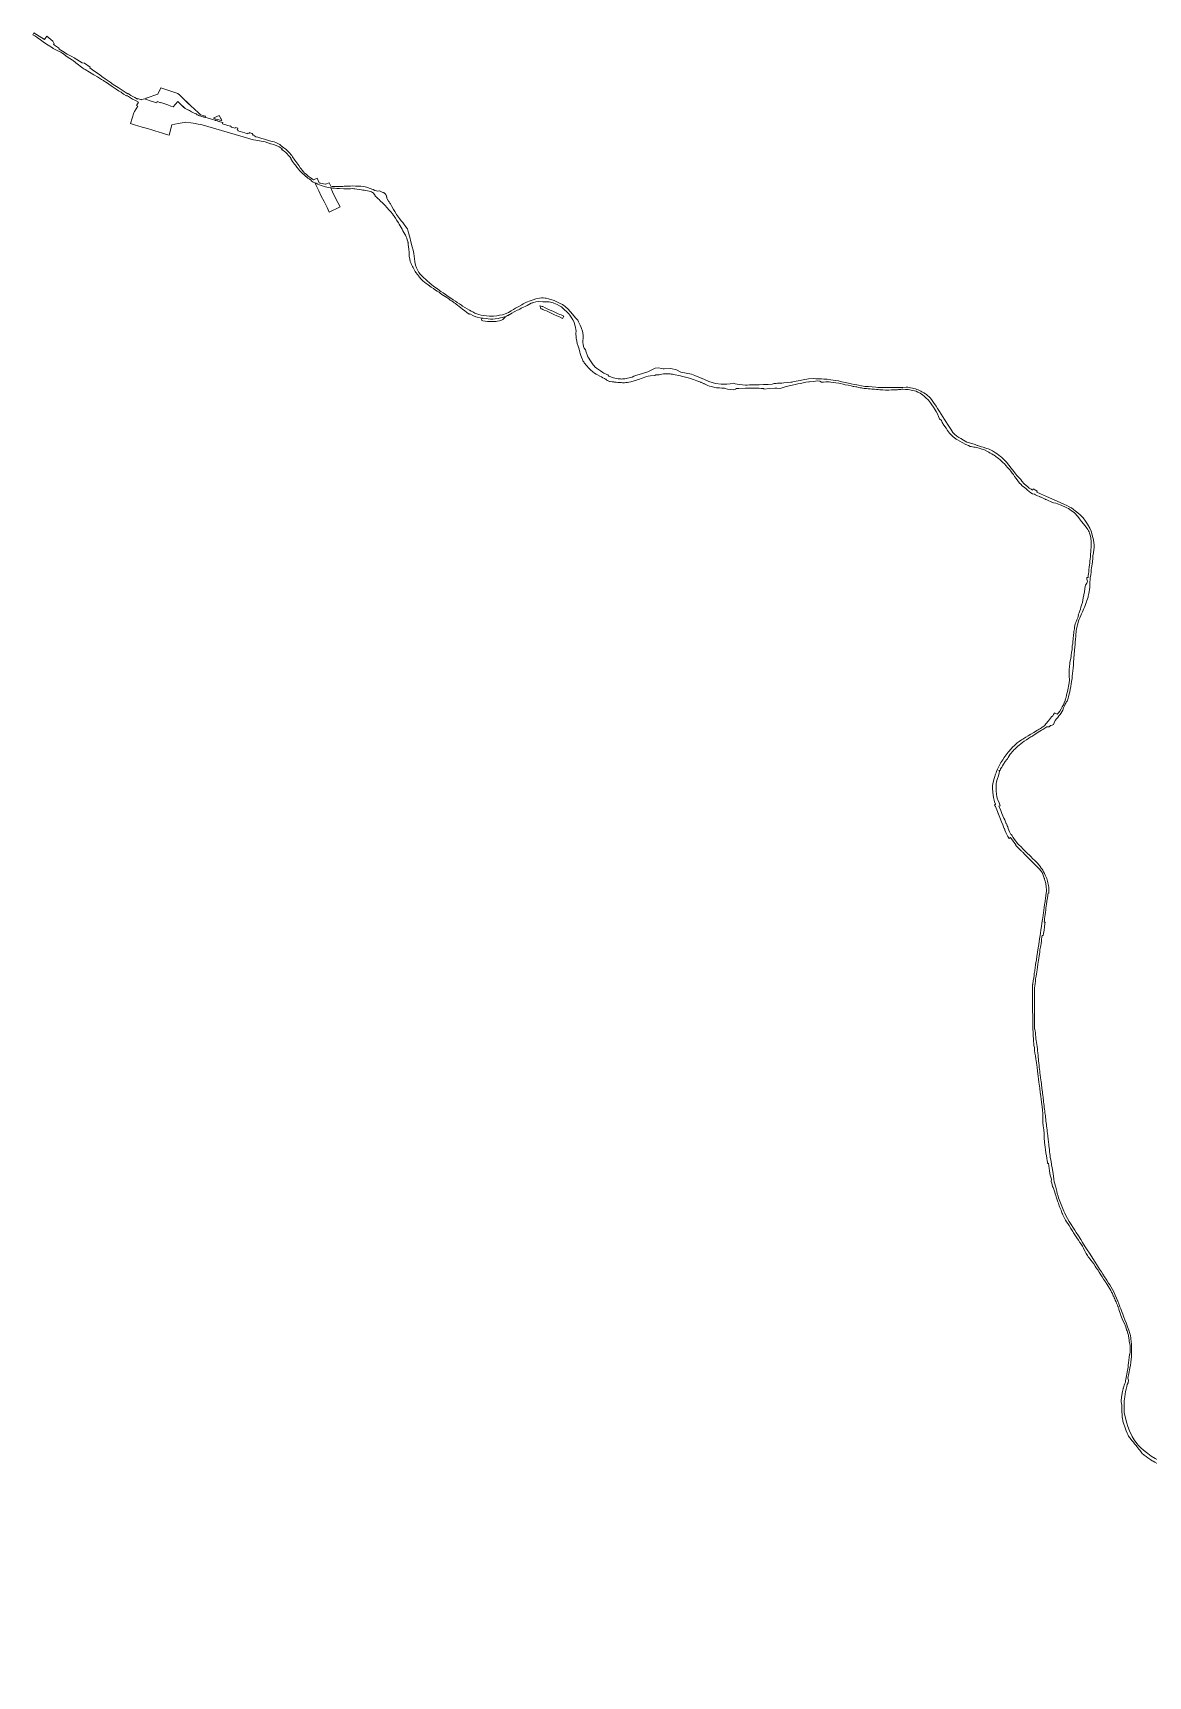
# Model space of a CAD drawing. Header units: metres. Extents: x 286435 to 328059, y 7397065 to 7466167.
# Drawn here: x 286435 to 297234, y 7450252 to 7466167 of the extents above; entities that cross this region are included whole.
import ezdxf

# ---------------------------------------------------------------- set-up
doc = ezdxf.new("R2010")
doc.units = ezdxf.units.M
doc.header["$LTSCALE"] = 10
doc.layers.add('U-HZ-FAIXA_DOMÍNIO', color=90, linetype='FENCELINE2', lineweight=20)
doc.linetypes.add('FENCELINE2', pattern='A,0.25,-0.1,[132,ltypeshp.shx,S=0.1,R=0,X=-0.1,Y=0],-0.1,1', length=1.45)

msp = doc.modelspace()

# ---------------------------------------------------------------- linework, layer by layer
at = {"layer": 'U-HZ-FAIXA_DOMÍNIO', "flags": 128}
for points in [[(292907, 7462822), (292884, 7462833), (292845, 7462849), (292812, 7462862), (292710, 7462882), (292667, 7462903), (292613, 7462916), (292548, 7462914), (292543, 7462915), (292537, 7462915), (292526, 7462917), (292489, 7462924), (292461, 7462920), (292442, 7462909), (292389, 7462885), (292339, 7462869), (292284, 7462851), (292255, 7462842), (292237, 7462834), (292193, 7462823), (292184, 7462821), (292166, 7462818), (292159, 7462817), (292146, 7462816), (292136, 7462815), (292126, 7462816), (292115, 7462816), (292101, 7462818), (292089, 7462820), (292071, 7462824), (292046, 7462831), (292030, 7462835), (292011, 7462843), (292004, 7462854), (291994, 7462858), (291975, 7462867), (291965, 7462872), (291955, 7462878), (291930, 7462893), (291912, 7462906), (291893, 7462920), (291881, 7462931), (291866, 7462946), (291862, 7462951), (291847, 7462971), (291840, 7462981), (291827, 7463002), (291817, 7463018), (291809, 7463030), (291802, 7463050), (291794, 7463075), (291786, 7463097), (291773, 7463113), (291767, 7463131), (291766, 7463137), (291764, 7463145), (291763, 7463152), (291761, 7463164), (291761, 7463174), (291762, 7463187), (291765, 7463207), (291764, 7463229), (291761, 7463266), (291755, 7463287), (291752, 7463296), (291745, 7463314), (291733, 7463337), (291720, 7463369), (291712, 7463385), (291690, 7463408), (291675, 7463425), (291640, 7463464), (291615, 7463494), (291596, 7463512), (291587, 7463520), (291576, 7463528), (291564, 7463535), (291542, 7463547), (291509, 7463563), (291482, 7463574), (291427, 7463592), (291405, 7463597), (291395, 7463599), (291375, 7463601), (291361, 7463600), (291342, 7463599), (291306, 7463591), (291281, 7463583), (291250, 7463571), (291216, 7463558), (291184, 7463542), (291169, 7463533), (291140, 7463517), (291110, 7463500), (291090, 7463487), (291068, 7463474), (291041, 7463460), (291018, 7463450), (290983, 7463438), (290953, 7463432), (290929, 7463426), (290896, 7463423), (290857, 7463424), (290827, 7463426), (290801, 7463429), (290775, 7463434), (290754, 7463440), (290735, 7463447), (290716, 7463454), (290696, 7463464), (290678, 7463473), (290664, 7463481), (290639, 7463496), (290618, 7463509), (290596, 7463522), (290586, 7463529), (290565, 7463542), (290542, 7463557), (290526, 7463568), (290505, 7463582), (290482, 7463599), (290457, 7463615), (290432, 7463633), (290409, 7463648), (290386, 7463664), (290357, 7463684), (290315, 7463713), (290297, 7463727), (290278, 7463743), (290250, 7463769), (290208, 7463807), (290185, 7463830), (290173, 7463847), (290162, 7463865), (290155, 7463878), (290149, 7463891), (290145, 7463901), (290143, 7463909), (290136, 7463932), (290133, 7463953), (290129, 7463979), (290123, 7464030), (290120, 7464046), (290116, 7464063), (290108, 7464095), (290095, 7464145), (290085, 7464188), (290073, 7464231), (290063, 7464271), (290048, 7464288), (290039, 7464297), (290029, 7464311), (290016, 7464330), (290002, 7464347), (289986, 7464370), (289967, 7464395), (289957, 7464409), (289952, 7464416), (289939, 7464438), (289927, 7464458), (289911, 7464486), (289897, 7464510), (289892, 7464518), (289885, 7464530), (289880, 7464538), (289867, 7464561), (289864, 7464567), (289863, 7464570), (289862, 7464575), (289860, 7464580), (289859, 7464586), (289858, 7464590), (289856, 7464594), (289853, 7464600), (289850, 7464605), (289847, 7464609), (289843, 7464612), (289839, 7464615), (289836, 7464617), (289831, 7464619), (289829, 7464620), (289824, 7464622), (289810, 7464627), (289790, 7464636), (289772, 7464633), (289762, 7464636), (289747, 7464642), (289730, 7464649), (289718, 7464653), (289703, 7464659), (289693, 7464663), (289686, 7464665), (289674, 7464671), (289667, 7464673), (289653, 7464677), (289633, 7464680), (289612, 7464683), (289589, 7464684), (289558, 7464684), (289528, 7464685), (289510, 7464684), (289489, 7464682), (289470, 7464683), (289450, 7464682), (289435, 7464681), (289415, 7464681), (289398, 7464680), (289378, 7464679), (289372, 7464678), (289352, 7464679), (289333, 7464680), (289320, 7464682), (289304, 7464715), (289269, 7464702), (289266, 7464701), (289219, 7464712), (289215, 7464713), (289208, 7464715), (289189, 7464759), (289152, 7464744), (289142, 7464750), (289119, 7464767), (289109, 7464774), (289102, 7464780), (289088, 7464792), (289080, 7464798), (289065, 7464809), (289057, 7464820), (289043, 7464837), (289033, 7464851), (289025, 7464860), (289010, 7464883), (288990, 7464910), (288972, 7464936), (288949, 7464968), (288942, 7464979), (288934, 7464989), (288923, 7465003), (288915, 7465011), (288901, 7465025), (288895, 7465030), (288884, 7465041), (288874, 7465048), (288865, 7465055), (288841, 7465074), (288825, 7465085), (288813, 7465093), (288800, 7465100), (288787, 7465106), (288773, 7465111), (288740, 7465119), (288726, 7465121), (288712, 7465126), (288690, 7465133), (288677, 7465137), (288651, 7465145), (288623, 7465153), (288613, 7465156), (288593, 7465162), (288585, 7465166), (288581, 7465171), (288579, 7465170), (288577, 7465174), (288575, 7465172), (288571, 7465180), (288567, 7465178), (288560, 7465192), (288529, 7465201), (288528, 7465194), (288516, 7465197), (288514, 7465191), (288504, 7465194), (288486, 7465199), (288444, 7465212), (288420, 7465219), (288422, 7465226), (288414, 7465228), (288419, 7465245), (288396, 7465252), (288393, 7465243), (288356, 7465255), (288354, 7465256), (288356, 7465262), (288344, 7465266), (288344, 7465265), (288272, 7465286), (288276, 7465298), (288250, 7465306), (288250, 7465305), (288248, 7465306), (288248, 7465306), (288243, 7465308), (288242, 7465306), (288242, 7465306), (288241, 7465305), (288233, 7465308), (288233, 7465310), (288219, 7465315), (288220, 7465318), (288206, 7465322), (288205, 7465319), (288201, 7465320), (288202, 7465322), (288197, 7465324), (288196, 7465322), (288176, 7465328), (288154, 7465334), (288122, 7465343), (288102, 7465349), (288090, 7465353), (288070, 7465358), (288053, 7465364), (288053, 7465364), (288050, 7465365), (288050, 7465365), (288040, 7465367), (288040, 7465371), (288027, 7465375), (288015, 7465382), (287998, 7465391), (287972, 7465404), (287951, 7465415), (287910, 7465435), (287895, 7465450), (287868, 7465474), (287838, 7465502), (287793, 7465452), (287772, 7465459), (287743, 7465469), (287741, 7465470), (287741, 7465471), (287675, 7465492), (287675, 7465490), (287639, 7465503), (287634, 7465490), (287581, 7465506), (287525, 7465524), (287526, 7465526), (287515, 7465530), (287491, 7465522), (287488, 7465521), (287487, 7465519), (287449, 7465532), (287447, 7465526), (287421, 7465540), (287385, 7465561), (287367, 7465573), (287357, 7465579), (287355, 7465577), (287337, 7465587), (287319, 7465599), (287260, 7465638), (287213, 7465668), (287184, 7465690), (287144, 7465716), (287135, 7465722), (287113, 7465737), (287107, 7465743), (287079, 7465765), (287027, 7465801), (286986, 7465830), (286990, 7465835), (286936, 7465873), (286914, 7465878), (286914, 7465878), (286836, 7465924), (286813, 7465938), (286768, 7465962), (286766, 7465961), (286722, 7465989), (286690, 7466009), (286691, 7466016), (286683, 7466023), (286636, 7466055), (286634, 7466055), (286640, 7466062), (286627, 7466086), (286569, 7466135), (286547, 7466103), (286446, 7466167), (286435, 7466147), (286455, 7466137, -0.025045), (286474, 7466125, -0.002014), (286497, 7466108), (286547, 7466071), (286583, 7466048), (286625, 7466022), (286633, 7466017, 0.038235), (286683, 7465991, -0.047912), (286726, 7465967), (286732, 7465963), (286759, 7465942), (286794, 7465919), (286818, 7465903), (286829, 7465895, -0.013002), (286852, 7465878), (286920, 7465826), (286928, 7465820), (286934, 7465816), (286940, 7465812), (286982, 7465787), (286982, 7465787), (287026, 7465761), (287060, 7465741), (287101, 7465716), (287118, 7465705, -0.003689), (287148, 7465686), (287193, 7465655), (287242, 7465621), (287242, 7465621), (287265, 7465607), (287289, 7465592), (287314, 7465575), (287343, 7465557), (287345, 7465560), (287345, 7465560), (287347, 7465559), (287362, 7465550), (287401, 7465525), (287428, 7465512), (287457, 7465496), (287439, 7465465), (287450, 7465459), (287419, 7465406), (287413, 7465393), (287382, 7465289), (287428, 7465275), (287451, 7465267), (287492, 7465255), (287545, 7465240), (287586, 7465227), (287616, 7465218), (287659, 7465205), (287682, 7465198), (287720, 7465187), (287754, 7465177), (287782, 7465276), (287810, 7465282), (287844, 7465289), (287862, 7465292), (287899, 7465300), (287916, 7465303), (287966, 7465296), (287987, 7465292), (288007, 7465288), (288018, 7465285), (288035, 7465283), (288061, 7465280), (288074, 7465278), (288074, 7465278), (288527, 7465144), (288527, 7465144), (288527, 7465144), (288545, 7465138), (288573, 7465130), (288595, 7465127), (288614, 7465124), (288646, 7465119), (288668, 7465114), (288684, 7465111), (288710, 7465102), (288737, 7465094), (288738, 7465094)], [(292895, 7462786), (292895, 7462786), (292898, 7462784), (292903, 7462783), (292906, 7462781), (292908, 7462780), (292923, 7462774), (292933, 7462770), (292935, 7462769), (292944, 7462766), (292946, 7462765), (292946, 7462765), (292946, 7462765), (292946, 7462765), (292957, 7462759), (292957, 7462759), (292970, 7462753), (292986, 7462747), (293002, 7462742), (293017, 7462738), (293028, 7462736), (293039, 7462733), (293055, 7462731), (293072, 7462729), (293085, 7462728), (293106, 7462726), (293132, 7462726), (293138, 7462723), (293160, 7462715), (293192, 7462712), (293223, 7462711), (293238, 7462717), (293249, 7462722), (293270, 7462724), (293270, 7462724), (293337, 7462725), (293385, 7462726), (293459, 7462726), (293467, 7462725), (293486, 7462722), (293486, 7462722), (293486, 7462722), (293486, 7462722), (293486, 7462722), (293486, 7462722), (293486, 7462722), (293486, 7462722), (293486, 7462722), (293486, 7462722), (293486, 7462722), (293486, 7462722), (293486, 7462722), (293486, 7462722), (293486, 7462722), (293513, 7462723), (293513, 7462718), (293513, 7462718), (293513, 7462718), (293513, 7462718), (293513, 7462718), (293513, 7462718), (293513, 7462718), (293569, 7462723), (293569, 7462723), (293569, 7462723), (293619, 7462727), (293640, 7462725), (293661, 7462724), (293682, 7462726), (293718, 7462740), (293757, 7462748), (293803, 7462759), (293842, 7462767), (293869, 7462773), (293921, 7462784), (293949, 7462789), (293949, 7462789), (293949, 7462789), (293949, 7462789), (293949, 7462789), (293949, 7462789), (293949, 7462789), (293949, 7462789), (293956, 7462789), (293956, 7462789), (293993, 7462790), (293993, 7462790), (294014, 7462795), (294014, 7462795), (294014, 7462795), (294014, 7462795), (294033, 7462796), (294051, 7462795), (294056, 7462793), (294070, 7462785), (294091, 7462783), (294112, 7462787), (294125, 7462787), (294144, 7462786), (294161, 7462785), (294191, 7462781), (294210, 7462778), (294238, 7462774), (294238, 7462774), (294238, 7462774), (294252, 7462772), (294280, 7462765), (294302, 7462760), (294329, 7462754), (294358, 7462748), (294378, 7462743), (294384, 7462742), (294404, 7462740), (294415, 7462738), (294431, 7462733), (294447, 7462729), (294450, 7462728), (294450, 7462728), (294460, 7462728), (294468, 7462726), (294483, 7462724), (294489, 7462723), (294489, 7462723), (294506, 7462722), (294524, 7462721), (294542, 7462719), (294542, 7462719), (294559, 7462718, -5.437734), (294559, 7462718, 0.16682), (294559, 7462718), (294559, 7462718), (294559, 7462718), (294583, 7462716), (294604, 7462714), (294621, 7462712), (294636, 7462711), (294656, 7462710), (294666, 7462709), (294690, 7462708), (294708, 7462707), (294723, 7462708), (294748, 7462710), (294748, 7462710), (294748, 7462710), (294763, 7462710), (294791, 7462710, -0.002455), (294826, 7462713, -0.002209), (294850, 7462715), (294858, 7462715), (294858, 7462715), (294886, 7462714), (294909, 7462712), (294926, 7462710), (294926, 7462710), (294939, 7462706), (294939, 7462706), (294973, 7462702), (294973, 7462702), (294988, 7462697), (295005, 7462689), (295005, 7462689), (295005, 7462689), (295026, 7462679), (295048, 7462663), (295065, 7462649), (295085, 7462631), (295085, 7462631), (295101, 7462618), (295101, 7462618), (295101, 7462618), (295101, 7462618), (295107, 7462610), (295118, 7462597), (295127, 7462583), (295141, 7462564), (295156, 7462541), (295171, 7462518), (295171, 7462518), (295182, 7462501), (295182, 7462501), (295182, 7462501), (295193, 7462478), (295193, 7462478), (295204, 7462453), (295215, 7462429), (295215, 7462429), (295215, 7462429), (295232, 7462414), (295239, 7462395), (295256, 7462369), (295277, 7462340), (295293, 7462316), (295312, 7462291), (295332, 7462268), (295349, 7462252), (295356, 7462247), (295375, 7462233), (295387, 7462226), (295410, 7462213), (295410, 7462213), (295432, 7462200), (295432, 7462200), (295469, 7462181), (295494, 7462170), (295494, 7462170), (295512, 7462162), (295522, 7462161, -0.001232), (295572, 7462151), (295572, 7462151), (295597, 7462145), (295597, 7462145), (295597, 7462145), (295597, 7462145), (295597, 7462145), (295608, 7462142), (295624, 7462137), (295627, 7462137), (295644, 7462131), (295671, 7462116), (295691, 7462105), (295704, 7462098), (295721, 7462089), (295734, 7462082), (295734, 7462082), (295734, 7462082), (295734, 7462082), (295734, 7462082), (295742, 7462077), (295760, 7462066), (295775, 7462053), (295782, 7462048), (295782, 7462048), (295789, 7462042), (295799, 7462034), (295810, 7462024), (295825, 7462010), (295845, 7461990), (295856, 7461977), (295873, 7461958), (295884, 7461946), (295895, 7461934), (295905, 7461921), (295918, 7461904), (295928, 7461892), (295929, 7461890), (295941, 7461872), (295941, 7461872), (295941, 7461872), (295941, 7461872), (295941, 7461872), (295941, 7461872), (295941, 7461872), (295941, 7461872), (295941, 7461872), (295941, 7461872), (295941, 7461872), (295956, 7461850), (295971, 7461828), (295971, 7461828), (295971, 7461828), (295971, 7461828), (295971, 7461828), (295990, 7461807), (296002, 7461795), (296016, 7461781), (296016, 7461781), (296016, 7461781), (296036, 7461765), (296051, 7461753), (296055, 7461748), (296065, 7461737), (296083, 7461724), (296098, 7461713), (296115, 7461703), (296133, 7461699), (296144, 7461694), (296163, 7461685), (296184, 7461676), (296185, 7461675), (296190, 7461673), (296194, 7461671), (296195, 7461671), (296195, 7461671), (296195, 7461671), (296195, 7461671), (296195, 7461671), (296195, 7461671), (296198, 7461669), (296198, 7461669), (296198, 7461669), (296198, 7461669), (296198, 7461669), (296223, 7461657, 0.002712), (296238, 7461651), (296241, 7461649), (296241, 7461649), (296241, 7461649), (296246, 7461647), (296246, 7461647), (296246, 7461647), (296246, 7461647), (296266, 7461638), (296294, 7461627), (296294, 7461627), (296294, 7461627), (296294, 7461627, 0.059242), (296294, 7461627), (296318, 7461616), (296318, 7461616), (296318, 7461616), (296318, 7461616), (296318, 7461616), (296339, 7461611), (296339, 7461611), (296358, 7461606), (296391, 7461592), (296391, 7461592), (296405, 7461586), (296429, 7461576), (296429, 7461576), (296429, 7461576), (296447, 7461568), (296447, 7461568), (296462, 7461561), (296476, 7461552), (296493, 7461539), (296508, 7461529), (296521, 7461520), (296529, 7461513), (296534, 7461506), (296542, 7461495), (296552, 7461483), (296568, 7461462), (296589, 7461436), (296609, 7461411), (296621, 7461396), (296633, 7461381), (296642, 7461369), (296649, 7461359), (296657, 7461346), (296662, 7461334), (296666, 7461323), (296669, 7461313), (296675, 7461292), (296678, 7461278), (296678, 7461278), (296678, 7461278), (296678, 7461276), (296678, 7461276), (296678, 7461276), (296678, 7461276), (296680, 7461266), (296681, 7461252), (296682, 7461241), (296681, 7461226), (296681, 7461208), (296681, 7461186), (296680, 7461160), (296679, 7461148), (296679, 7461141), (296677, 7461120), (296675, 7461096), (296673, 7461070), (296671, 7461053), (296671, 7461053), (296669, 7461031), (296669, 7461031), (296667, 7461015), (296663, 7460993), (296661, 7460966), (296661, 7460966), (296659, 7460948), (296659, 7460948), (296659, 7460948), (296657, 7460929), (296657, 7460929), (296655, 7460911), (296655, 7460911), (296655, 7460911), (296655, 7460911), (296653, 7460894), (296653, 7460894), (296653, 7460894), (296653, 7460894), (296651, 7460894), (296651, 7460894), (296648, 7460893), (296642, 7460892), (296640, 7460875), (296646, 7460857), (296645, 7460843), (296640, 7460839), (296628, 7460817), (296626, 7460807), (296622, 7460783), (296617, 7460754), (296612, 7460726), (296606, 7460695), (296603, 7460674), (296597, 7460651), (296590, 7460625), (296584, 7460604), (296579, 7460587), (296572, 7460570), (296565, 7460552), (296559, 7460536), (296557, 7460529), (296561, 7460527), (296557, 7460514), (296552, 7460503), (296543, 7460483), (296533, 7460457), (296533, 7460457), (296533, 7460457), (296529, 7460443), (296529, 7460443), (296529, 7460443), (296529, 7460443), (296529, 7460443), (296522, 7460410), (296522, 7460410), (296522, 7460410), (296522, 7460410), (296522, 7460410), (296522, 7460410), (296522, 7460410), (296522, 7460410), (296520, 7460397), (296520, 7460397), (296520, 7460397), (296520, 7460397), (296520, 7460397), (296520, 7460397), (296520, 7460397), (296520, 7460397), (296516, 7460371), (296514, 7460352), (296514, 7460352), (296514, 7460352), (296514, 7460352), (296514, 7460352), (296514, 7460352), (296513, 7460336), (296513, 7460336), (296513, 7460336), (296513, 7460336), (296513, 7460336), (296513, 7460336), (296508, 7460299), (296506, 7460270), (296506, 7460270), (296506, 7460270), (296505, 7460250), (296505, 7460250), (296500, 7460231), (296500, 7460231), (296500, 7460231), (296500, 7460231), (296500, 7460211), (296497, 7460191), (296493, 7460171), (296492, 7460160), (296490, 7460146), (296488, 7460127), (296486, 7460112), (296484, 7460096), (296477, 7460074), (296476, 7460059), (296473, 7460026), (296471, 7460002), (296470, 7459974), (296470, 7459936), (296474, 7459900), (296474, 7459900), (296470, 7459874), (296463, 7459839), (296460, 7459822), (296457, 7459805), (296454, 7459790), (296445, 7459755), (296445, 7459755), (296445, 7459755), (296445, 7459755), (296445, 7459755), (296445, 7459755), (296445, 7459755), (296439, 7459731), (296439, 7459731), (296439, 7459731), (296439, 7459731), (296439, 7459731), (296439, 7459731), (296435, 7459718), (296435, 7459718), (296435, 7459718), (296435, 7459718), (296435, 7459718), (296435, 7459718), (296435, 7459718), (296430, 7459701), (296430, 7459701), (296430, 7459701), (296430, 7459701), (296421, 7459679), (296421, 7459679), (296421, 7459679), (296421, 7459679), (296421, 7459679), (296421, 7459679), (296421, 7459679), (296421, 7459679), (296421, 7459679), (296421, 7459679), (296421, 7459679), (296421, 7459679), (296421, 7459679), (296413, 7459659), (296413, 7459659), (296413, 7459659), (296413, 7459659), (296413, 7459659), (296403, 7459640), (296403, 7459640), (296403, 7459640), (296403, 7459640), (296403, 7459640), (296392, 7459620), (296392, 7459620), (296379, 7459599), (296379, 7459599), (296379, 7459599), (296366, 7459581), (296366, 7459581), (296366, 7459581), (296354, 7459568), (296347, 7459572), (296327, 7459581), (296324, 7459574), (296318, 7459565), (296310, 7459554), (296299, 7459543), (296268, 7459505), (296244, 7459474), (296230, 7459456, -0.012727), (296202, 7459438, -0.002718), (296158, 7459412), (296142, 7459401), (296126, 7459392), (296097, 7459374), (296073, 7459359), (296050, 7459346), (296022, 7459328), (296008, 7459319), (295985, 7459303), (295967, 7459290), (295953, 7459279), (295939, 7459267), (295922, 7459249), (295907, 7459233), (295882, 7459203), (295880, 7459201), (295860, 7459175), (295841, 7459150), (295826, 7459126), (295809, 7459101), (295802, 7459087), (295793, 7459070), (295777, 7459037), (295777, 7459037), (295766, 7459013, -0.000232), (295757, 7458987, 0.011831), (295743, 7458946), (295734, 7458911), (295728, 7458879), (295726, 7458861), (295727, 7458848), (295731, 7458815), (295735, 7458783), (295735, 7458783), (295735, 7458783), (295735, 7458783), (295735, 7458783), (295738, 7458763), (295743, 7458736), (295747, 7458721), (295747, 7458721), (295747, 7458721), (295747, 7458721), (295747, 7458721), (295747, 7458721), (295755, 7458696), (295746, 7458689), (295755, 7458674), (295758, 7458667), (295762, 7458657), (295774, 7458625), (295779, 7458612), (295781, 7458609), (295784, 7458601), (295798, 7458567), (295815, 7458526), (295815, 7458526), (295815, 7458526), (295827, 7458496), (295827, 7458496), (295834, 7458478), (295834, 7458478), (295841, 7458462), (295841, 7458462), (295842, 7458459), (295842, 7458458), (295845, 7458450), (295846, 7458448), (295847, 7458446), (295857, 7458422), (295877, 7458385), (295888, 7458365), (295902, 7458374), (295926, 7458340), (295936, 7458327), (295954, 7458304), (295954, 7458297), (295979, 7458272), (295979, 7458272), (295979, 7458272), (296008, 7458243), (296008, 7458243), (296008, 7458243), (296009, 7458241), (296013, 7458238), (296017, 7458234), (296023, 7458228), (296026, 7458225), (296029, 7458222), (296031, 7458220), (296034, 7458217), (296050, 7458201), (296084, 7458166), (296117, 7458134), (296144, 7458106), (296178, 7458071), (296199, 7458049), (296207, 7458035), (296222, 7458001), (296228, 7457982), (296229, 7457980), (296229, 7457980), (296229, 7457980), (296229, 7457980), (296229, 7457980), (296230, 7457976), (296231, 7457973), (296232, 7457969), (296232, 7457969), (296235, 7457961), (296235, 7457961), (296235, 7457961), (296242, 7457929), (296242, 7457929), (296247, 7457895), (296250, 7457867), (296250, 7457852), (296247, 7457835), (296240, 7457786), (296237, 7457762)], [(296944, 7453827), (296947, 7453820), (296949, 7453814), (296949, 7453813), (296949, 7453813), (296952, 7453802), (296958, 7453784), (296963, 7453767), (296966, 7453758), (296970, 7453745), (296977, 7453728), (296982, 7453714), (296989, 7453698), (297001, 7453673), (297017, 7453635), (297026, 7453607), (297030, 7453597), (297034, 7453586), (297039, 7453572), (297043, 7453554), (297044, 7453546), (297047, 7453530), (297050, 7453505), (297051, 7453494), (297054, 7453485), (297058, 7453467), (297059, 7453459), (297060, 7453446), (297061, 7453437), (297061, 7453429), (297061, 7453415), (297060, 7453403), (297059, 7453389), (297056, 7453372), (297055, 7453366), (297051, 7453338), (297048, 7453314), (297044, 7453286), (297044, 7453286), (297044, 7453282), (297042, 7453266), (297041, 7453253), (297041, 7453253), (297040, 7453244), (297034, 7453213), (297022, 7453144), (297022, 7453144), (297016, 7453111), (297015, 7453100), (297009, 7453088), (297002, 7453072), (297001, 7453069), (296994, 7453046), (296992, 7453042), (296991, 7453035), (296988, 7453022), (296986, 7453010), (296979, 7452972), (296977, 7452951), (296973, 7452922), (296974, 7452906), (296976, 7452895), (296976, 7452891), (296976, 7452891), (296978, 7452881), (296979, 7452871), (296979, 7452859), (296980, 7452836), (296981, 7452806), (296982, 7452790), (296982, 7452771), (296982, 7452770), (296983, 7452760), (296985, 7452751), (296986, 7452743, 0.011364), (296995, 7452703, 0.025138), (297007, 7452666), (297014, 7452647), (297022, 7452627), (297031, 7452606), (297036, 7452594), (297045, 7452577), (297058, 7452561), (297081, 7452532), (297093, 7452517), (297103, 7452503), (297115, 7452489), (297117, 7452486), (297124, 7452478), (297134, 7452465), (297145, 7452451), (297154, 7452440), (297169, 7452419), (297174, 7452412), (297197, 7452392), (297214, 7452379), (297232, 7452366), (297242, 7452359), (297261, 7452347), (297274, 7452339), (297283, 7452333), (297300, 7452324), (297323, 7452312), (297340, 7452304), (297361, 7452295), (297379, 7452289), (297404, 7452280), (297424, 7452274), (297444, 7452269), (297463, 7452264), (297490, 7452259), (297507, 7452256), (297532, 7452252), (297559, 7452248), (297597, 7452243), (297626, 7452239), (297643, 7452236), (297656, 7452234), (297689, 7452226), (297704, 7452222), (297720, 7452217, -0.0015), (297744, 7452209), (297750, 7452207), (297765, 7452201), (297779, 7452195), (297796, 7452187), (297796, 7452187), (297809, 7452181), (297824, 7452173), (297845, 7452160), (297858, 7452153), (297858, 7452153), (297858, 7452153), (297869, 7452145), (297869, 7452145), (297869, 7452145), (297881, 7452137), (297881, 7452137), (297881, 7452137), (297881, 7452137), (297900, 7452122), (297946, 7452083), (297946, 7452083), (298015, 7452022), (298044, 7451979), (298061, 7451956), (298086, 7451922), (298114, 7451885), (298108, 7451881), (298111, 7451875), (298109, 7451874), (298111, 7451871), (298113, 7451872), (298120, 7451861), (298127, 7451866), (298138, 7451849), (298124, 7451842), (298140, 7451822), (298150, 7451812), (298159, 7451801), (298168, 7451791), (298173, 7451785), (298176, 7451783), (298177, 7451782), (298178, 7451781), (298180, 7451780), (298182, 7451780), (298183, 7451780, -0.008802), (298188, 7451781), (298190, 7451778), (298192, 7451774), (298191, 7451773), (298190, 7451771), (298188, 7451769), (298186, 7451765), (298185, 7451761), (298184, 7451758), (298184, 7451755), (298184, 7451749), (298184, 7451748), (298186, 7451745), (298188, 7451742), (298197, 7451729), (298205, 7451717), (298217, 7451699), (298226, 7451686), (298229, 7451682), (298235, 7451674, -0.005676), (298247, 7451656), (298255, 7451643), (298267, 7451626), (298275, 7451613), (298278, 7451610), (298284, 7451602), (298290, 7451592), (298296, 7451582), (298301, 7451575), (298306, 7451569), (298311, 7451561), (298318, 7451551), (298322, 7451545), (298328, 7451536), (298335, 7451526), (298340, 7451518), (298344, 7451513), (298352, 7451500), (298357, 7451494), (298362, 7451487), (298367, 7451479), (298373, 7451470), (298380, 7451459), (298386, 7451451), (298395, 7451437), (298402, 7451427), (298409, 7451416), (298418, 7451403), (298423, 7451395), (298427, 7451390), (298429, 7451388), (298432, 7451384), (298442, 7451373), (298458, 7451355), (298470, 7451341), (298478, 7451331), (298487, 7451321), (298490, 7451318), (298498, 7451309), (298506, 7451301), (298509, 7451296), (298518, 7451283), (298522, 7451272), (298525, 7451264), (298530, 7451247), (298535, 7451229), (298551, 7451212), (298564, 7451200, -0.003951), (298578, 7451173, 0.013393), (298594, 7451147), (298599, 7451125), (298603, 7451117), (298612, 7451096), (298621, 7451074), (298631, 7451052), (298638, 7451036), (298641, 7451023), (298645, 7451005), (298649, 7450989), (298654, 7450969), (298657, 7450957), (298662, 7450939), (298664, 7450931), (298667, 7450919), (298661, 7450902), (298670, 7450872), (298676, 7450867), (298683, 7450861), (298694, 7450831), (298702, 7450810), (298707, 7450792), (298710, 7450778, 0.00113), (298713, 7450764), (298715, 7450758), (298716, 7450753), (298719, 7450739), (298724, 7450721), (298728, 7450706, -0.000544), (298738, 7450672), (298742, 7450658), (298755, 7450609), (298766, 7450573), (298775, 7450541), (298784, 7450510), (298794, 7450478), (298802, 7450450), (298807, 7450434), (298811, 7450422), (298815, 7450407), (298841, 7450327), (298839, 7450318), (298836, 7450303), (298841, 7450288), (298843, 7450283), (298858, 7450257), (298861, 7450252)]]:
    msp.add_lwpolyline(points, format="xyb", dxfattribs=at)
for points in [[(288104, 7465349), (288107, 7465361), (288059, 7465375), (288035, 7465397), (288000, 7465429), (287966, 7465461), (287937, 7465489), (287894, 7465529), (287857, 7465564), (287839, 7465581), (287675, 7465634), (287646, 7465574), (287531, 7465535), (287526, 7465526), (287525, 7465524), (287581, 7465506), (287634, 7465490), (287639, 7465503), (287675, 7465490), (287675, 7465492), (287741, 7465471), (287741, 7465470), (287743, 7465469), (287772, 7465459), (287793, 7465452), (287838, 7465502), (287868, 7465474), (287895, 7465450), (287910, 7465435), (287951, 7465415), (287972, 7465404), (287998, 7465391), (288015, 7465382), (288027, 7465375), (288040, 7465371), (288040, 7465367), (288050, 7465365), (288050, 7465365), (288053, 7465364), (288053, 7465364), (288070, 7465358), (288090, 7465353), (288102, 7465349), (288104, 7465349)], [(288104, 7465349), (288107, 7465361), (288059, 7465375), (288035, 7465397), (288000, 7465429), (287966, 7465461), (287937, 7465488), (287894, 7465529), (287857, 7465563), (287839, 7465581), (287675, 7465634), (287646, 7465574), (287531, 7465535), (287526, 7465526), (287525, 7465524), (287580, 7465506), (287634, 7465490), (287638, 7465503), (287674, 7465490), (287675, 7465492), (287741, 7465470), (287741, 7465469), (287743, 7465469), (287772, 7465459), (287793, 7465452), (287838, 7465502), (287868, 7465474), (287895, 7465449), (287910, 7465435), (287950, 7465415), (287971, 7465404), (287997, 7465391), (288015, 7465382), (288027, 7465375), (288040, 7465370), (288039, 7465367), (288050, 7465364), (288050, 7465365), (288053, 7465364), (288053, 7465363), (288070, 7465358), (288090, 7465352), (288102, 7465349), (288104, 7465349)], [(288738, 7465094), (288769, 7465085), (288781, 7465080), (288807, 7465070), (288815, 7465066), (288820, 7465065), (288819, 7465062), (288848, 7465043), (288845, 7465038), (288844, 7465036), (288852, 7465033), (288856, 7465031), (288860, 7465029), (288869, 7465023), (288884, 7465010), (288894, 7464999), (288912, 7464979), (288923, 7464966), (288935, 7464949), (288932, 7464948), (288950, 7464922), (288969, 7464897), (288979, 7464885), (288992, 7464867), (289007, 7464848), (289008, 7464847)], [(289085, 7464772), (289079, 7464777), (289031, 7464820), (289018, 7464834), (289008, 7464847)], [(289085, 7464772), (289099, 7464760), (289109, 7464753), (289132, 7464736), (289129, 7464734), (289150, 7464722), (289166, 7464716), (289178, 7464711), (289195, 7464702), (289228, 7464689), (289268, 7464677), (289293, 7464671), (289319, 7464667), (289326, 7464665), (289338, 7464664)], [(289166, 7464716), (289150, 7464722), (289129, 7464734), (289129, 7464734)], [(289338, 7464664), (289355, 7464662), (289378, 7464661), (289403, 7464660), (289447, 7464657), (289461, 7464657), (289478, 7464657), (289497, 7464657), (289512, 7464658), (289531, 7464660), (289544, 7464658), (289554, 7464656), (289573, 7464653), (289595, 7464649), (289616, 7464647), (289631, 7464645), (289643, 7464644), (289658, 7464641), (289676, 7464638), (289676, 7464638), (289691, 7464635), (289703, 7464631), (289715, 7464627), (289724, 7464622), (289731, 7464619), (289735, 7464614), (289751, 7464593), (289748, 7464587), (289758, 7464578), (289780, 7464560), (289787, 7464553), (289787, 7464553), (289787, 7464553), (289787, 7464553), (289787, 7464553), (289787, 7464553), (289799, 7464541), (289824, 7464518), (289847, 7464494), (289864, 7464477), (289869, 7464470), (289880, 7464457), (289901, 7464434), (289916, 7464416), (289928, 7464400), (289934, 7464392), (289947, 7464372), (289961, 7464349), (289974, 7464327), (289983, 7464313), (289991, 7464299), (290001, 7464282), (290010, 7464266), (290019, 7464251), (290028, 7464235), (290037, 7464219), (290043, 7464208), (290051, 7464191), (290056, 7464179), (290061, 7464164), (290065, 7464148), (290066, 7464141)], [(290078, 7464035), (290078, 7464041), (290075, 7464072), (290073, 7464095), (290070, 7464117), (290068, 7464136), (290067, 7464139), (290066, 7464141)], [(290078, 7464035), (290078, 7464031), (290078, 7464005), (290085, 7463976), (290089, 7463954), (290092, 7463946), (290099, 7463933), (290102, 7463924), (290105, 7463918), (290112, 7463906)], [(291686, 7463328), (291680, 7463349), (291675, 7463365), (291662, 7463389), (291662, 7463389), (291647, 7463413), (291634, 7463433), (291624, 7463445), (291608, 7463462), (291577, 7463491), (291553, 7463513), (291535, 7463523), (291511, 7463536), (291479, 7463551), (291473, 7463553), (291447, 7463560), (291434, 7463563), (291385, 7463563), (291372, 7463563), (291335, 7463567), (291304, 7463563), (291282, 7463557), (291276, 7463554), (291269, 7463552), (291261, 7463548), (291220, 7463528), (291201, 7463518), (291187, 7463511), (291164, 7463500), (291150, 7463492), (291137, 7463486), (291126, 7463481), (291103, 7463468), (291097, 7463465), (291074, 7463452), (291060, 7463444), (291056, 7463442), (291051, 7463439), (291048, 7463438), (291043, 7463435), (291036, 7463431), (291030, 7463429), (291021, 7463425), (291010, 7463420), (290991, 7463413), (290979, 7463411), (290963, 7463407), (290950, 7463405), (290940, 7463402), (290913, 7463398), (290890, 7463396), (290866, 7463396), (290845, 7463397), (290825, 7463400), (290795, 7463404), (290783, 7463405), (290767, 7463408), (290736, 7463415), (290725, 7463418), (290702, 7463426), (290665, 7463447), (290662, 7463442), (290654, 7463446), (290635, 7463461), (290618, 7463474), (290604, 7463485), (290600, 7463489), (290577, 7463507), (290535, 7463539), (290527, 7463546), (290516, 7463554), (290504, 7463563), (290504, 7463563), (290488, 7463571), (290477, 7463578), (290463, 7463592), (290452, 7463598), (290442, 7463605), (290411, 7463624), (290396, 7463635), (290377, 7463649), (290369, 7463655), (290351, 7463667), (290335, 7463677), (290313, 7463693), (290293, 7463706), (290280, 7463715), (290258, 7463729), (290243, 7463741), (290227, 7463754), (290212, 7463766), (290202, 7463776), (290192, 7463786), (290179, 7463802), (290159, 7463826), (290144, 7463847), (290138, 7463855), (290118, 7463894), (290112, 7463906)], [(290600, 7463489), (290600, 7463489)], [(291686, 7463328), (291688, 7463317), (291693, 7463292), (291695, 7463280), (291694, 7463257), (291696, 7463220), (291697, 7463211), (291701, 7463181), (291706, 7463159), (291715, 7463134), (291723, 7463115), (291728, 7463092), (291732, 7463074), (291736, 7463062), (291742, 7463043), (291748, 7463025), (291753, 7463009), (291756, 7463004), (291762, 7462990), (291769, 7462980), (291774, 7462973), (291782, 7462961), (291791, 7462951), (291802, 7462938), (291813, 7462926), (291822, 7462916), (291841, 7462898), (291850, 7462890), (291856, 7462885), (291872, 7462872), (291891, 7462862), (291904, 7462855), (291925, 7462844), (291940, 7462835), (291954, 7462827), (291971, 7462819), (291981, 7462814), (291983, 7462812), (291989, 7462807), (291989, 7462806), (291990, 7462805), (291995, 7462802), (291999, 7462799), (292006, 7462796), (292019, 7462791), (292026, 7462790), (292045, 7462788), (292061, 7462786), (292068, 7462785), (292076, 7462784), (292083, 7462783), (292098, 7462782), (292109, 7462780), (292123, 7462781), (292132, 7462780), (292143, 7462779), (292143, 7462779), (292158, 7462778), (292165, 7462779), (292165, 7462779), (292165, 7462779), (292176, 7462780), (292178, 7462780), (292192, 7462782), (292205, 7462784), (292224, 7462788), (292256, 7462797), (292256, 7462797), (292273, 7462802), (292288, 7462807), (292288, 7462807), (292300, 7462811), (292336, 7462822), (292372, 7462835), (292394, 7462842), (292414, 7462846), (292456, 7462850), (292468, 7462854), (292490, 7462855), (292501, 7462857), (292511, 7462858), (292524, 7462862), (292541, 7462864), (292556, 7462864), (292596, 7462865), (292607, 7462864), (292615, 7462863), (292630, 7462861), (292656, 7462855), (292690, 7462849), (292705, 7462846), (292716, 7462843), (292780, 7462827), (292806, 7462819), (292820, 7462815), (292832, 7462811), (292864, 7462798), (292883, 7462790), (292892, 7462786)], [(298889, 7450260), (298887, 7450267), (298881, 7450288), (298873, 7450315), (298865, 7450342), (298857, 7450373), (298846, 7450407), (298838, 7450437), (298829, 7450471), (298820, 7450501), (298813, 7450528), (298806, 7450553), (298799, 7450577), (298793, 7450600), (298785, 7450625), (298780, 7450645), (298773, 7450670), (298767, 7450691), (298762, 7450709), (298756, 7450728), (298750, 7450749), (298745, 7450768), (298739, 7450791), (298733, 7450810), (298729, 7450826), (298724, 7450842), (298720, 7450858), (298715, 7450874), (298709, 7450895), (298704, 7450912), (298699, 7450931), (298694, 7450950), (298687, 7450972), (298681, 7450992), (298675, 7451013), (298670, 7451030), (298664, 7451050), (298657, 7451070), (298651, 7451087), (298646, 7451102), (298638, 7451121), (298632, 7451134), (298626, 7451149), (298619, 7451163), (298612, 7451180), (298604, 7451196), (298597, 7451209), (298584, 7451229), (298570, 7451250), (298565, 7451258), (298557, 7451269), (298545, 7451286), (298538, 7451297), (298536, 7451307), (298531, 7451327), (298527, 7451340), (298526, 7451343), (298498, 7451382), (298474, 7451418), (298469, 7451416), (298436, 7451465), (298397, 7451523), (298372, 7451559), (298335, 7451614), (298306, 7451657), (298280, 7451695), (298260, 7451724), (298236, 7451759), (298215, 7451791), (298190, 7451829), (298167, 7451860), (298136, 7451906), (298118, 7451933), (298094, 7451969), (298083, 7451983), (298064, 7452009), (298038, 7452044), (298014, 7452071), (297998, 7452089), (297969, 7452116), (297945, 7452137), (297933, 7452148), (297929, 7452151), (297894, 7452177), (297855, 7452202), (297827, 7452216), (297800, 7452230), (297768, 7452240), (297737, 7452248), (297689, 7452258), (297668, 7452262), (297628, 7452268), (297584, 7452274), (297535, 7452282), (297515, 7452284), (297487, 7452289), (297458, 7452296), (297433, 7452302), (297405, 7452312), (297379, 7452322), (297339, 7452340), (297301, 7452361), (297263, 7452384), (297230, 7452409), (297205, 7452429), (297185, 7452444), (297166, 7452461), (297142, 7452487), (297126, 7452505), (297100, 7452541), (297080, 7452574), (297055, 7452628), (297039, 7452670), (297029, 7452701), (297010, 7452777), (297005, 7452794), (297001, 7452804), (297001, 7452881), (297003, 7452919), (297007, 7452956), (297015, 7453009), (297022, 7453033), (297022, 7453033), (297027, 7453059), (297030, 7453076), (297042, 7453093), (297044, 7453119), (297039, 7453139), (297047, 7453184), (297057, 7453236), (297062, 7453264), (297065, 7453289), (297071, 7453324), (297072, 7453342), (297073, 7453375), (297074, 7453420), (297073, 7453448), (297073, 7453471), (297071, 7453490), (297067, 7453523), (297062, 7453554), (297061, 7453560), (297058, 7453572), (297046, 7453602), (297034, 7453635), (297020, 7453673), (297009, 7453702), (296999, 7453730), (296988, 7453758), (296977, 7453789), (296969, 7453810), (296961, 7453829), (296950, 7453858), (296940, 7453883), (296929, 7453912), (296916, 7453942), (296905, 7453967), (296889, 7453997), (296877, 7454018), (296863, 7454041), (296851, 7454059), (296833, 7454088), (296813, 7454118), (296796, 7454145), (296782, 7454167), (296764, 7454195), (296744, 7454225), (296716, 7454271), (296689, 7454312), (296666, 7454349), (296644, 7454382), (296626, 7454411), (296600, 7454452), (296581, 7454481), (296559, 7454516), (296538, 7454549), (296523, 7454572), (296504, 7454600), (296488, 7454627), (296471, 7454654), (296454, 7454684), (296442, 7454707), (296428, 7454736), (296419, 7454755), (296405, 7454789), (296392, 7454820), (296380, 7454852), (296367, 7454885), (296362, 7454901), (296354, 7454926), (296349, 7454948), (296339, 7454987), (296328, 7455030), (296325, 7455040), (296321, 7455067), (296317, 7455093), (296314, 7455118), (296307, 7455159), (296305, 7455176), (296300, 7455204), (296294, 7455240), (296288, 7455262), (296286, 7455279), (296285, 7455290), (296282, 7455313), (296280, 7455327), (296278, 7455349), (296276, 7455371), (296273, 7455389), (296271, 7455408), (296269, 7455420), (296268, 7455433), (296266, 7455445), (296265, 7455460), (296263, 7455474), (296262, 7455489), (296259, 7455508), (296257, 7455527), (296255, 7455544), (296253, 7455564), (296251, 7455580), (296249, 7455595), (296247, 7455611), (296245, 7455626), (296243, 7455645), (296241, 7455662), (296239, 7455681), (296237, 7455694), (296235, 7455709), (296233, 7455725), (296231, 7455742), (296229, 7455759), (296227, 7455778), (296224, 7455796), (296222, 7455816), (296220, 7455835), (296219, 7455843), (296217, 7455859), (296214, 7455880), (296212, 7455896), (296210, 7455912), (296208, 7455927), (296206, 7455943), (296204, 7455957), (296202, 7455972), (296200, 7455991), (296198, 7456009), (296194, 7456029), (296192, 7456048), (296191, 7456058), (296189, 7456070), (296188, 7456080), (296186, 7456093), (296185, 7456102), (296184, 7456112), (296182, 7456132), (296180, 7456149), (296178, 7456170), (296175, 7456190), (296173, 7456211), (296171, 7456229), (296169, 7456244), (296168, 7456263), (296165, 7456288), (296164, 7456307), (296162, 7456327), (296159, 7456350), (296155, 7456370), (296152, 7456390), (296150, 7456408), (296148, 7456426), (296146, 7456445), (296145, 7456462), (296142, 7456486), (296141, 7456500), (296139, 7456499), (296137, 7456519), (296133, 7456519), (296133, 7456544), (296134, 7456576), (296134, 7456591), (296134, 7456614), (296134, 7456629), (296134, 7456653), (296134, 7456677), (296134, 7456696), (296134, 7456717), (296134, 7456740), (296134, 7456766), (296135, 7456792), (296135, 7456809), (296135, 7456834), (296135, 7456858), (296135, 7456882), (296135, 7456902), (296135, 7456917), (296137, 7456938), (296139, 7456959), (296142, 7456980), (296145, 7457006), (296149, 7457033), (296153, 7457055), (296155, 7457073), (296159, 7457094), (296162, 7457120), (296167, 7457148), (296170, 7457168), (296173, 7457186), (296175, 7457203), (296178, 7457227), (296181, 7457244), (296184, 7457265), (296187, 7457288), (296191, 7457311), (296194, 7457330), (296197, 7457349), (296200, 7457369), (296203, 7457389), (296206, 7457410), (296208, 7457426), (296218, 7457424), (296221, 7457446), (296226, 7457476), (296231, 7457509), (296235, 7457537), (296237, 7457554), (296228, 7457555), (296230, 7457571), (296232, 7457589), (296234, 7457608), (296237, 7457629), (296240, 7457651), (296242, 7457670), (296244, 7457691), (296247, 7457710), (296250, 7457730), (296254, 7457757), (296257, 7457775), (296262, 7457809), (296264, 7457824), (296265, 7457835), (296271, 7457835), (296271, 7457872), (296271, 7457891), (296269, 7457910), (296267, 7457924), (296264, 7457936), (296260, 7457952), (296256, 7457964), (296252, 7457977), (296245, 7457996), (296238, 7458011), (296230, 7458027), (296221, 7458043), (296213, 7458057), (296207, 7458067), (296199, 7458079), (296189, 7458095), (296183, 7458102), (296173, 7458114), (296165, 7458123), (296150, 7458138), (296137, 7458151), (296116, 7458171), (296098, 7458189), (296084, 7458203), (296067, 7458220), (296052, 7458234), (296037, 7458249), (296022, 7458264), (296004, 7458283), (295983, 7458304), (295970, 7458318), (295962, 7458327), (295953, 7458339), (295940, 7458356), (295927, 7458375), (295913, 7458396), (295909, 7458404), (295906, 7458402), (295899, 7458415), (295891, 7458431), (295886, 7458444), (295879, 7458462), (295875, 7458477), (295870, 7458489), (295864, 7458509), (295859, 7458507), (295853, 7458525), (295845, 7458544), (295837, 7458562), (295828, 7458584), (295819, 7458606), (295807, 7458636), (295796, 7458664), (295790, 7458677), (295802, 7458682), (295791, 7458710), (295779, 7458738), (295775, 7458746), (295770, 7458769), (295765, 7458793), (295763, 7458827), (295763, 7458849), (295762, 7458870), (295763, 7458887), (295763, 7458898), (295765, 7458910), (295769, 7458926), (295776, 7458947), (295784, 7458973), (295792, 7459001), (295796, 7459014), (295795, 7459019), (295793, 7459020), (295790, 7459022), (295792, 7459025), (295796, 7459024), (295800, 7459025), (295806, 7459039), (295816, 7459057), (295823, 7459069), (295835, 7459086), (295851, 7459110), (295865, 7459130), (295871, 7459138), (295879, 7459150), (295890, 7459167), (295899, 7459180), (295907, 7459190), (295918, 7459203), (295924, 7459211), (295929, 7459217), (295934, 7459222), (295945, 7459233), (295959, 7459247), (295971, 7459258), (295977, 7459263), (295982, 7459267), (295989, 7459272), (295997, 7459279), (296004, 7459285), (296017, 7459295), (296034, 7459307), (296055, 7459320), (296080, 7459337), (296099, 7459348), (296107, 7459354), (296117, 7459360), (296129, 7459368), (296148, 7459380), (296161, 7459388), (296184, 7459403), (296202, 7459414), (296214, 7459422), (296233, 7459434), (296253, 7459447), (296275, 7459446), (296290, 7459460), (296305, 7459462), (296317, 7459469), (296325, 7459484), (296334, 7459508), (296348, 7459524), (296359, 7459537), (296370, 7459552), (296381, 7459566), (296388, 7459576), (296397, 7459590), (296408, 7459609), (296415, 7459629), (296418, 7459637), (296425, 7459651), (296431, 7459665), (296436, 7459674), (296441, 7459684), (296449, 7459696), (296459, 7459724), (296463, 7459736), (296471, 7459767), (296476, 7459786), (296480, 7459808), (296485, 7459836), (296490, 7459862), (296493, 7459886), (296497, 7459915), (296500, 7459937), (296503, 7459963), (296505, 7459989), (296507, 7460014), (296510, 7460044), (296512, 7460072), (296515, 7460107), (296519, 7460149), (296522, 7460184), (296525, 7460220), (296527, 7460245), (296529, 7460269), (296531, 7460293), (296534, 7460326), (296535, 7460344), (296537, 7460363), (296538, 7460375), (296542, 7460396), (296543, 7460406), (296546, 7460420), (296549, 7460434), (296556, 7460457), (296561, 7460473), (296566, 7460488), (296572, 7460501), (296581, 7460523), (296590, 7460542), (296597, 7460559), (296604, 7460575), (296612, 7460592), (296617, 7460605), (296624, 7460620), (296632, 7460640), (296638, 7460658), (296642, 7460669), (296647, 7460685), (296652, 7460701), (296654, 7460712), (296657, 7460724), (296659, 7460739), (296662, 7460755), (296666, 7460780), (296668, 7460796), (296669, 7460821), (296671, 7460846), (296673, 7460872), (296674, 7460888), (296678, 7460920), (296681, 7460945), (296684, 7460969), (296686, 7460984), (296689, 7461004), (296691, 7461022), (296694, 7461044), (296698, 7461080), (296700, 7461104), (296704, 7461133), (296707, 7461161), (296710, 7461184), (296711, 7461209), (296709, 7461232), (296705, 7461254), (296702, 7461269), (296696, 7461290), (296689, 7461318), (296681, 7461342), (296669, 7461370), (296648, 7461408), (296628, 7461439), (296606, 7461469), (296593, 7461483), (296579, 7461497), (296553, 7461520), (296528, 7461538), (296511, 7461552), (296492, 7461566), (296471, 7461578), (296447, 7461591), (296418, 7461604), (296395, 7461613), (296346, 7461635), (296301, 7461654), (296249, 7461677), (296191, 7461702), (296155, 7461718), (296161, 7461728), (296121, 7461751), (296113, 7461738), (296100, 7461747), (296088, 7461755), (296081, 7461759), (296065, 7461774), (296052, 7461784), (296035, 7461799), (296012, 7461824), (296002, 7461842), (295976, 7461867), (295964, 7461880), (295933, 7461919), (295907, 7461952), (295884, 7461982), (295864, 7462008), (295834, 7462040), (295815, 7462057), (295805, 7462066), (295790, 7462078), (295772, 7462091), (295756, 7462101), (295726, 7462119), (295708, 7462128), (295695, 7462134), (295685, 7462139), (295672, 7462143), (295664, 7462146), (295638, 7462154), (295622, 7462159), (295583, 7462170), (295579, 7462172), (295559, 7462180), (295505, 7462197), (295480, 7462202), (295446, 7462222), (295420, 7462238), (295401, 7462249), (295383, 7462263), (295360, 7462282), (295344, 7462298), (295323, 7462329), (295304, 7462358), (295262, 7462424), (295215, 7462499), (295196, 7462530), (295181, 7462551), (295157, 7462587), (295143, 7462608), (295126, 7462629), (295111, 7462644), (295102, 7462651), (295087, 7462665), (295077, 7462672), (295061, 7462681), (295043, 7462691), (295032, 7462697), (295007, 7462709), (294993, 7462714), (294980, 7462719), (294966, 7462723), (294951, 7462726), (294933, 7462730), (294924, 7462732), (294908, 7462735), (294892, 7462735), (294858, 7462734), (294826, 7462734), (294785, 7462733), (294727, 7462732), (294693, 7462732), (294673, 7462732), (294653, 7462732), (294639, 7462732), (294618, 7462734), (294599, 7462735), (294563, 7462738), (294528, 7462741), (294491, 7462744), (294475, 7462747), (294415, 7462757), (294387, 7462763), (294360, 7462769), (294334, 7462774), (294268, 7462789), (294235, 7462796), (294206, 7462801), (294161, 7462807), (294126, 7462812), (294094, 7462815), (294072, 7462817), (294038, 7462816), (294016, 7462818), (293993, 7462819), (293946, 7462817), (293930, 7462815), (293907, 7462810), (293865, 7462801), (293826, 7462793), (293795, 7462787), (293788, 7462785), (293773, 7462784), (293740, 7462781), (293708, 7462778), (293687, 7462776), (293665, 7462774), (293644, 7462774), (293633, 7462773), (293614, 7462770), (293595, 7462766), (293555, 7462762), (293511, 7462761), (293468, 7462760), (293438, 7462759), (293375, 7462757), (293350, 7462756), (293336, 7462756), (293276, 7462761), (293256, 7462765), (293236, 7462767), (293216, 7462776), (293187, 7462768), (293156, 7462765), (293101, 7462764), (293046, 7462772), (292979, 7462792), (292910, 7462822)], [(296237, 7457762), (296237, 7457762), (296236, 7457759), (296233, 7457734), (296232, 7457728), (296232, 7457725), (296228, 7457695), (296227, 7457691), (296227, 7457691), (296225, 7457678), (296223, 7457664), (296222, 7457651), (296217, 7457620), (296211, 7457579), (296206, 7457545), (296201, 7457512), (296196, 7457481), (296192, 7457449), (296188, 7457424), (296183, 7457393), (296175, 7457337), (296170, 7457306), (296157, 7457221), (296153, 7457192), (296152, 7457186), (296148, 7457164), (296145, 7457142), (296141, 7457115), (296136, 7457084), (296132, 7457056), (296129, 7457038), (296126, 7457016), (296123, 7456999), (296121, 7456988), (296120, 7456978), (296118, 7456968), (296118, 7456968), (296118, 7456966), (296117, 7456959), (296117, 7456951), (296116, 7456947), (296116, 7456941), (296116, 7456930), (296116, 7456915), (296116, 7456899), (296116, 7456890), (296116, 7456860), (296116, 7456843), (296116, 7456825), (296116, 7456811), (296116, 7456763), (296116, 7456696), (296117, 7456648), (296117, 7456578), (296117, 7456534), (296118, 7456521), (296120, 7456487), (296122, 7456455), (296124, 7456424), (296128, 7456353), (296132, 7456353), (296133, 7456340), (296135, 7456313), (296138, 7456285), (296142, 7456259), (296147, 7456231), (296155, 7456172), (296159, 7456146), (296164, 7456114), (296170, 7456059), (296173, 7456035), (296177, 7456006), (296184, 7455947), (296189, 7455905), (296194, 7455868), (296198, 7455837), (296204, 7455790), (296207, 7455765), (296211, 7455738), (296215, 7455699), (296215, 7455679), (296214, 7455654), (296213, 7455619), (296216, 7455612), (296219, 7455583), (296225, 7455543), (296226, 7455507), (296228, 7455483), (296229, 7455460), (296231, 7455429), (296232, 7455421), (296234, 7455399), (296237, 7455375), (296240, 7455350), (296245, 7455321), (296250, 7455290), (296253, 7455268), (296257, 7455243), (296259, 7455232), (296261, 7455217), (296269, 7455222), (296272, 7455194), (296275, 7455170), (296278, 7455149), (296283, 7455120), (296286, 7455105), (296291, 7455085), (296298, 7455066), (296296, 7455042), (296302, 7455028), (296309, 7454996), (296314, 7454984), (296320, 7454970), (296324, 7454958), (296330, 7454938), (296333, 7454925), (296339, 7454908), (296344, 7454894), (296354, 7454865), (296361, 7454847), (296366, 7454832), (296373, 7454808), (296380, 7454790), (296388, 7454771), (296391, 7454765), (296396, 7454751), (296403, 7454734), (296404, 7454730), (296408, 7454721), (296418, 7454702), (296425, 7454688), (296434, 7454670), (296444, 7454653), (296455, 7454636), (296468, 7454616), (296486, 7454589), (296504, 7454559), (296511, 7454547), (296518, 7454536), (296531, 7454516), (296544, 7454497), (296544, 7454497), (296559, 7454474), (296573, 7454453), (296585, 7454436), (296592, 7454426), (296599, 7454415), (296608, 7454396), (296613, 7454386), (296623, 7454366), (296634, 7454346), (296647, 7454325), (296655, 7454313), (296660, 7454307), (296670, 7454294), (296681, 7454278), (296681, 7454278), (296692, 7454264), (296692, 7454264), (296707, 7454246), (296721, 7454224), (296732, 7454207), (296746, 7454186), (296759, 7454166), (296765, 7454156), (296776, 7454139)], [(296776, 7454139), (296782, 7454129), (296788, 7454120), (296803, 7454097), (296820, 7454071), (296837, 7454044), (296847, 7454028), (296864, 7454002), (296872, 7453988), (296880, 7453972), (296888, 7453957), (296897, 7453937), (296901, 7453929), (296906, 7453917), (296911, 7453905), (296916, 7453894), (296923, 7453876), (296929, 7453863), (296936, 7453845), (296942, 7453833), (296943, 7453829), (296944, 7453827)]]:
    msp.add_lwpolyline(points, dxfattribs=at)
for points in [[(288240, 7465368), (288264, 7465322), (288257, 7465319), (288187, 7465339), (288186, 7465344)], [(288239, 7465368), (288263, 7465322), (288257, 7465318), (288187, 7465339), (288186, 7465344)], [(288845, 7465038), (288845, 7465038)], [(289319, 7464667), (289337, 7464629), (289367, 7464567), (289410, 7464482), (289304, 7464431), (289284, 7464475), (289255, 7464534), (289228, 7464587), (289204, 7464639), (289179, 7464688), (289165, 7464717), (289166, 7464716), (289178, 7464711), (289195, 7464702), (289228, 7464689), (289268, 7464677), (289293, 7464671)], [(291565, 7463402), (291575, 7463424), (291562, 7463430), (291551, 7463435), (291539, 7463440), (291523, 7463447), (291509, 7463454), (291490, 7463462), (291471, 7463471), (291445, 7463483), (291423, 7463492), (291396, 7463505), (291373, 7463516), (291366, 7463518), (291356, 7463521), (291347, 7463524), (291344, 7463524), (291347, 7463516), (291350, 7463505), (291353, 7463496), (291364, 7463493), (291373, 7463489), (291387, 7463483), (291407, 7463474), (291427, 7463465), (291454, 7463452), (291480, 7463441), (291509, 7463428), (291535, 7463416)], [(290784, 7463405), (290795, 7463404), (290825, 7463400), (290845, 7463397), (290866, 7463396), (290890, 7463396), (290913, 7463398), (290940, 7463402), (290950, 7463405), (290963, 7463407), (290979, 7463411), (290991, 7463413), (291010, 7463420), (291012, 7463421), (291008, 7463415), (290999, 7463405), (290992, 7463398), (290985, 7463392), (290979, 7463389), (290967, 7463382), (290954, 7463378), (290932, 7463374), (290920, 7463373), (290900, 7463372), (290873, 7463371), (290856, 7463372), (290836, 7463373), (290816, 7463375), (290793, 7463380), (290779, 7463384), (290784, 7463405)]]:
    msp.add_lwpolyline(points, close=True, dxfattribs=at)

doc.saveas('drawing.dxf')
